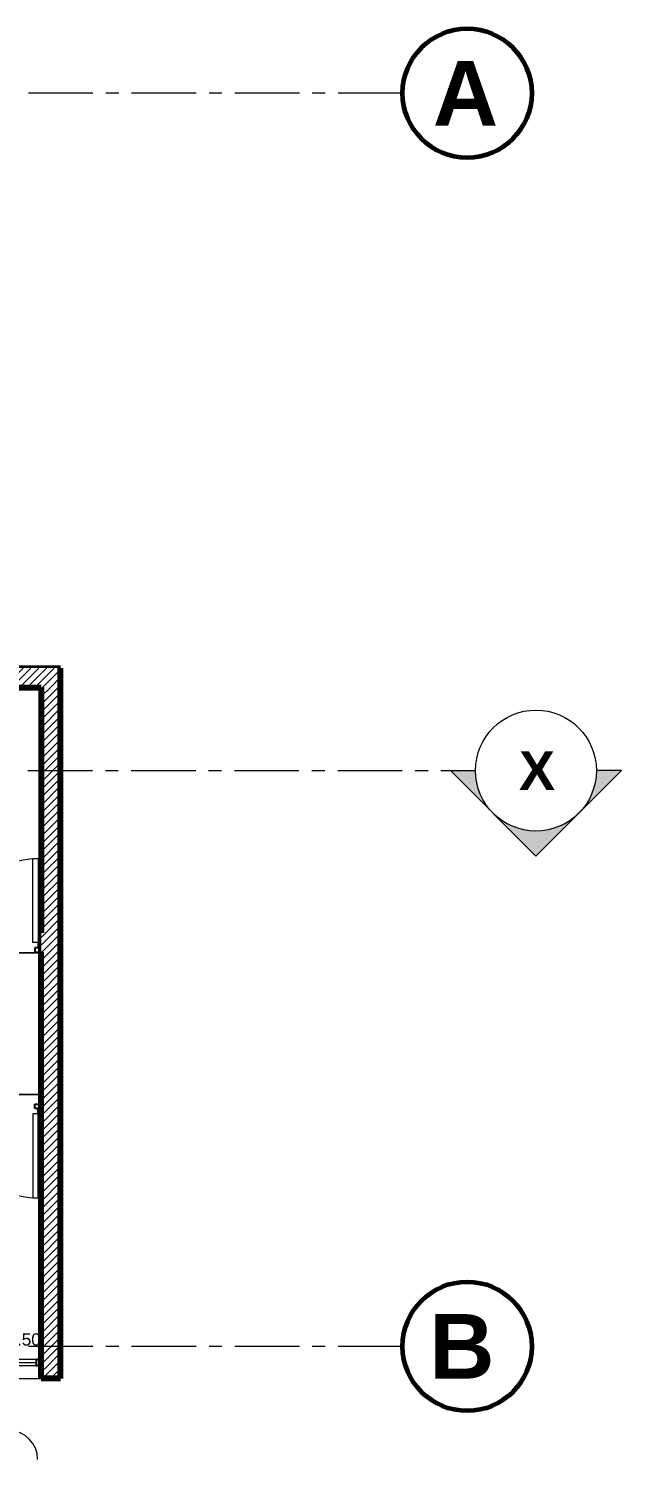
# Model space of a CAD drawing. Header units: inches. Extents: x -38 to 5698, y -33 to 92.
# Drawn here: x 330.17 to 334.77, y 29.08 to 40.15 of the extents above; entities that cross this region are included whole.
import ezdxf

# ---------------------------------------------------------------- set-up
doc = ezdxf.new("R2010")
doc.units = ezdxf.units.IN
doc.header["$MEASUREMENT"] = 0
doc.set_wipeout_variables(frame=1)
doc.linetypes.add('Punto & Raya', pattern=[0.65, 0.5, -0.075, 0, -0.075])
doc.linetypes.add('Wipeout_Contour', pattern=[1, 0, -1])
for name, color, linetype in [('02 _ ARQ _ ALB _ Ejes Generales', 7, 'Continuous'), ('02 _ ARQ _ ZON _ Espacio.3D', 7, 'Continuous'), ('08 _ STR _ EXT _ 07 Losa Aligerada', 7, 'Continuous'), ('Estructura - 04 MURO', 7, 'Continuous'), ('Marcador - Secciones', 251, 'Continuous')]:
    doc.layers.add(name, color=color, linetype=linetype)
doc.styles.add('Estilo_Generado_1', font='swisseb.ttf')
doc.styles.add('Estilo_Generado_4', font='swisse.ttf')
pattern_1 = [(45, (277.50004, 6e-09), (-0.030052038, 0.030052038), [])]

msp = doc.modelspace()

# ---------------------------------------------------------------- hatches: boundary and pattern name
at = {"layer": 'Marcador - Secciones', "linetype": 'Continuous', "lineweight": 13}
for points in [[(333.44, 34.407), (333.772, 34.075, -0.198912), (333.634, 34.407)], [(334.765, 34.407), (334.571, 34.407, -0.198912), (334.434, 34.075)], [(334.434, 34.075, -0.414214), (333.772, 34.075), (334.103, 33.744)]]:
    msp.add_hatch(color=7, dxfattribs=at).paths.add_polyline_path(points)

# ---------------------------------------------------------------- linework, layer by layer
at = {"layer": '02 _ ARQ _ ALB _ Ejes Generales', "color": 251, "linetype": 'Punto & Raya', "lineweight": 13}
msp.add_line((333.07, 39.65), (282.345, 39.65), dxfattribs=at)
at = {"layer": '02 _ ARQ _ ALB _ Ejes Generales', "color": 7, "linetype": 'Continuous', "lineweight": 60}
for centre in [(333.57, 39.65), (333.57, 29.95)]:
    msp.add_circle(centre, 0.5, dxfattribs=at)
at = {"layer": '02 _ ARQ _ ZON _ Espacio.3D', "color": 254, "linetype": 'Continuous', "lineweight": 0, "flags": 128}
msp.add_lwpolyline([(322.07, 31), (322.07, 29.7), (328.07, 29.7), (328.07, 30.2), (328.57, 30.2), (328.57, 30.7), (328.92, 30.7), (328.92, 31.899), (330.27, 31.899), (330.27, 32.996), (328.92, 32.996), (328.92, 36.346), (321.57, 36.346), (321.57, 39.4), (321.17, 39.4), (321.17, 39.75), (317.27, 39.75), (317.27, 29.75), (320.97, 29.75), (320.97, 30.2), (321.57, 30.2), (321.57, 31)], close=True, dxfattribs=at)
at = {"layer": '02 _ ARQ _ ZON _ Espacio.3D', "color": 9, "linetype": 'Continuous', "lineweight": 5, "flags": 128}
for points in [[(329.07, 33.146), (329.57, 33.146), (329.569, 32.996), (330.27, 32.996), (330.27, 35.05), (329.07, 35.05)], [(329.07, 29.85), (330.27, 29.85), (330.27, 31.899), (329.57, 31.899), (329.57, 31.749), (329.07, 31.749)]]:
    msp.add_lwpolyline(points, close=True, dxfattribs=at)
at = {"layer": '08 _ STR _ EXT _ 07 Losa Aligerada', "color": 254, "linetype": 'Continuous', "lineweight": 18, "flags": 128}
msp.add_lwpolyline([(330.42, 29.7), (330.42, 35.2), (329.07, 35.2), (329.07, 29.7)], close=True, dxfattribs=at)
at = {"layer": 'Estructura - 04 MURO', "color": 165, "linetype": 'Continuous', "lineweight": 15}
for p, q in [((330.205, 33.075), (330.205, 33.725)), ((330.205, 33.725), (330.245, 33.725)), ((330.245, 33.725), (330.245, 33.075)), ((330.245, 33.075), (330.205, 33.075)), ((330.245, 31.75), (330.205, 31.75)), ((330.205, 31.75), (330.205, 31.1)), ((330.245, 31.1), (330.245, 31.75)), ((330.205, 31.1), (330.245, 31.1))]:
    msp.add_line(p, q, dxfattribs=at)
at = {"layer": 'Estructura - 04 MURO', "color": 7, "linetype": 'Continuous', "lineweight": 80}
msp.add_line((330.27, 33), (330.27, 33.15), dxfattribs=at)
at = {"layer": 'Estructura - 04 MURO', "color": 165, "linetype": 'Continuous', "lineweight": 25}
for p, q in [((330.245, 33.035), (330.22, 33.035)), ((330.22, 33.035), (330.22, 33)), ((330.27, 33.075), (330.245, 33.075)), ((330.245, 33.075), (330.245, 33.035)), ((330.27, 33), (330.27, 33.075)), ((330.22, 33), (330.27, 33)), ((330.22, 31.79), (330.22, 31.825)), ((330.22, 31.825), (330.27, 31.825)), ((330.245, 31.79), (330.22, 31.79)), ((330.245, 31.75), (330.245, 31.79)), ((330.27, 31.825), (330.27, 31.75)), ((330.27, 31.75), (330.245, 31.75))]:
    msp.add_line(p, q, dxfattribs=at)
at = {"layer": 'Estructura - 04 MURO', "color": 7, "linetype": 'Continuous', "lineweight": 80, "flags": 128}
msp.add_lwpolyline([(328.92, 35.2), (330.42, 35.2)], dxfattribs=at)
at = {"layer": 'Estructura - 04 MURO', "color": 251, "linetype": 'Continuous', "lineweight": 13, "flags": 128}
msp.add_lwpolyline([(330.242, 29.075, 1), (329.798, 29.075)], format="xyb", dxfattribs=at)
at = {"layer": 'Estructura - 04 MURO', "color": 175, "linetype": 'Continuous', "lineweight": 15}
for centre, start, end in [((330.245, 33.075), 90, 180), ((330.245, 31.75), 180, 270)]:
    msp.add_arc(centre, 0.65, start, end, dxfattribs=at)
at = {"layer": 'Marcador - Secciones', "color": 7, "linetype": 'Continuous', "lineweight": 13}
msp.add_line((334.103, 33.744), (333.44, 34.407), dxfattribs=at)
at = {"layer": 'Marcador - Secciones', "color": 7, "linetype": 'Continuous', "lineweight": 13, "flags": 128}
for points in [[(333.44, 34.407), (333.634, 34.407, 0.198912)], [(334.434, 34.075), (334.765, 34.407), (334.571, 34.407, -0.198912)]]:
    msp.add_lwpolyline(points, format="xyb", dxfattribs=at)
msp.add_lwpolyline([(334.103, 33.744), (334.434, 34.075)], dxfattribs=at)
at = {"layer": 'Marcador - Secciones', "color": 7, "linetype": 'Continuous', "lineweight": 13}
msp.add_circle((334.103, 34.407), 0.468, dxfattribs=at)

# ---------------------------------------------------------------- texts
at = {"layer": '02 _ ARQ _ ALB _ Ejes Generales', "color": 7, "lineweight": 30, "char_height": 0.5, "attachment_point": 1, "style": 'Estilo_Generado_1'}
for s, insert in [('\\A1;{\\pql;\\pt0;\\fSwis721 Ex BT|b1|i0|c0|p34;A}', (333.305, 39.9)), ('\\A1;{\\pql;\\pt0;\\fSwis721 Ex BT|b1|i0|c0|p34;B}', (333.277, 30.2))]:
    msp.add_mtext(s, dxfattribs=dict(at, insert=insert))
at = {"layer": 'Marcador - Secciones', "color": 5, "lineweight": 25, "insert": (334.251, 34.257), "char_height": 0.3, "attachment_point": 9, "style": 'Estilo_Generado_1'}
msp.add_mtext('\\A1;{\\pqr;\\pt0;\\fSwis721 Ex BT|b1|i0|c0|p34;X}', dxfattribs=at)

# ---------------------------------------------------------------- next in the draw order: wipeouts: each hides what was drawn before it
at = {"color": 254, "linetype": 'Wipeout_Contour', "lineweight": 0, "ltscale": 7395.383937}
msp.add_wipeout([(330.27, 35.05), (330.42, 35.05), (330.42, 35.2)], dxfattribs=at).dxf.layer = 'Estructura - 04 MURO'
at = {"color": 254, "linetype": 'Wipeout_Contour', "lineweight": 0, "ltscale": 7396.023821}
msp.add_wipeout([(330.27, 29.85), (330.27, 29.7), (330.42, 29.7)], dxfattribs=at).dxf.layer = 'Estructura - 04 MURO'

# ---------------------------------------------------------------- next in the draw order: hatches: boundary and pattern name
at = {"layer": 'Estructura - 04 MURO', "linetype": 'Continuous', "lineweight": 5}
h = msp.add_hatch(dxfattribs=at)
h.set_pattern_fill('LADRILLO_COMÚN_0002', color=252, style=0, pattern_type=2)
h.set_pattern_definition(pattern_1)
h.paths.add_polyline_path([(330.27, 35.05), (330.42, 35.05), (330.42, 35.2)])
h = msp.add_hatch(dxfattribs=at)
h.set_pattern_fill('LADRILLO_COMÚN_0002', color=252, style=0, pattern_type=2)
h.set_pattern_definition(pattern_1)
h.paths.add_polyline_path([(330.27, 29.85), (330.27, 29.7), (330.42, 29.7)])

# ---------------------------------------------------------------- next in the draw order: wipeouts: each hides what was drawn before it
at = {"color": 254, "linetype": 'Wipeout_Contour', "lineweight": 0, "ltscale": 7396.250236}
msp.add_wipeout([(330.27, 35.05), (330.42, 35.2), (330.27, 35.2)], dxfattribs=at).dxf.layer = 'Estructura - 04 MURO'
at = {"color": 254, "linetype": 'Wipeout_Contour', "lineweight": 0, "ltscale": 7395.187772}
msp.add_wipeout([(330.27, 29.85), (330.42, 29.7), (330.42, 29.85)], dxfattribs=at).dxf.layer = 'Estructura - 04 MURO'

# ---------------------------------------------------------------- next in the draw order: hatches: boundary and pattern name
at = {"layer": 'Estructura - 04 MURO', "linetype": 'Continuous', "lineweight": 5}
h = msp.add_hatch(dxfattribs=at)
h.set_pattern_fill('LADRILLO_COMÚN_0002', color=252, style=0, pattern_type=2)
h.set_pattern_definition(pattern_1)
h.paths.add_polyline_path([(330.27, 35.05), (330.42, 35.2), (330.27, 35.2)])
h = msp.add_hatch(dxfattribs=at)
h.set_pattern_fill('LADRILLO_COMÚN_0002', color=252, style=0, pattern_type=2)
h.set_pattern_definition(pattern_1)
h.paths.add_polyline_path([(330.27, 29.85), (330.42, 29.7), (330.42, 29.85)])

# ---------------------------------------------------------------- next in the draw order: linework, layer by layer
at = {"layer": 'Estructura - 04 MURO', "color": 165, "linetype": 'Continuous', "lineweight": 15}
msp.add_line((329.77, 29.7), (330.27, 29.7), dxfattribs=at)
at = {"layer": 'Estructura - 04 MURO', "color": 7, "linetype": 'Continuous', "lineweight": 80, "flags": 128}
msp.add_lwpolyline([(330.42, 29.7), (330.27, 29.7)], dxfattribs=at)

# ---------------------------------------------------------------- next in the draw order: wipeouts: each hides what was drawn before it
at = {"color": 254, "linetype": 'Wipeout_Contour', "lineweight": 0, "ltscale": 9858.389821}
msp.add_wipeout([(329.07, 35.05), (330.27, 35.05), (330.27, 35.2), (329.07, 35.2)], dxfattribs=at).dxf.layer = 'Estructura - 04 MURO'

# ---------------------------------------------------------------- next in the draw order: hatches: boundary and pattern name
at = {"layer": 'Estructura - 04 MURO', "linetype": 'Continuous', "lineweight": 5}
h = msp.add_hatch(dxfattribs=at)
h.set_pattern_fill('LADRILLO_COMÚN_0002', color=252, style=0, pattern_type=2)
h.set_pattern_definition(pattern_1)
h.paths.add_polyline_path([(329.07, 35.05), (330.27, 35.05), (330.27, 35.2), (329.07, 35.2)])

# ---------------------------------------------------------------- next in the draw order: linework, layer by layer
at = {"layer": 'Estructura - 04 MURO', "color": 7, "linetype": 'Continuous', "lineweight": 80, "flags": 128}
msp.add_lwpolyline([(329.07, 35.05), (330.27, 35.05)], dxfattribs=at)

# ---------------------------------------------------------------- next in the draw order: wipeouts: each hides what was drawn before it
at = {"color": 254, "linetype": 'Wipeout_Contour', "lineweight": 0, "ltscale": 9860.948256}
msp.add_wipeout([(330.27, 35.05), (330.27, 29.85), (330.42, 29.85), (330.42, 35.05)], dxfattribs=at).dxf.layer = 'Estructura - 04 MURO'

# ---------------------------------------------------------------- next in the draw order: hatches: boundary and pattern name
at = {"layer": 'Estructura - 04 MURO', "linetype": 'Continuous', "lineweight": 5}
h = msp.add_hatch(dxfattribs=at)
h.set_pattern_fill('LADRILLO_COMÚN_0002', color=252, style=0, pattern_type=2)
h.set_pattern_definition(pattern_1)
h.paths.add_polyline_path([(330.27, 35.05), (330.27, 29.85), (330.42, 29.85), (330.42, 35.05)])

# ---------------------------------------------------------------- next in the draw order: linework, layer by layer
at = {"layer": '02 _ ARQ _ ALB _ Ejes Generales', "color": 251, "linetype": 'Punto & Raya', "lineweight": 13}
msp.add_line((333.07, 29.95), (282.345, 29.95), dxfattribs=at)
at = {"layer": 'Estructura - 04 MURO', "color": 7, "linetype": 'Continuous', "lineweight": 80}
msp.add_line((330.27, 29.7), (330.27, 33), dxfattribs=at)
at = {"layer": 'Estructura - 04 MURO', "color": 165, "linetype": 'Continuous', "lineweight": 15}
for p, q in [((329.77, 29.85), (330.27, 29.85)), ((329.959, 29.825), (330.233, 29.825)), ((330.233, 29.8), (329.959, 29.8))]:
    msp.add_line(p, q, dxfattribs=at)
at = {"layer": 'Estructura - 04 MURO', "color": 165, "linetype": 'Continuous', "lineweight": 25}
for p, q in [((330.233, 29.8), (330.233, 29.85)), ((330.233, 29.85), (330.27, 29.85)), ((330.27, 29.8), (330.233, 29.8))]:
    msp.add_line(p, q, dxfattribs=at)
at = {"layer": 'Estructura - 04 MURO', "color": 7, "linetype": 'Continuous', "lineweight": 80, "flags": 128}
for points in [[(330.42, 29.7), (330.42, 35.2)], [(330.27, 35.05), (330.27, 33.15)]]:
    msp.add_lwpolyline(points, dxfattribs=at)
at = {"layer": 'Marcador - Secciones', "color": 251, "linetype": 'Punto & Raya', "lineweight": 13}
msp.add_line((282.167, 34.407), (333.44, 34.407), dxfattribs=at)

# ---------------------------------------------------------------- next in the draw order: texts
at = {"layer": 'Estructura - 04 MURO', "color": 251, "lineweight": 25, "insert": (329.691, 29.928), "char_height": 0.095, "attachment_point": 7, "style": 'Estilo_Generado_4'}
msp.add_mtext('\\A1;{\\pql;\\pt0;\\fSwis721 Ex BT|b0|i0|c0|p34;ALF: 2.50\\fSwis721 Ex BT|b0|i0|c0|p34;\\A1{\\H.66x;\\S^  ;}\\fSwis721 Ex BT|b0|i0|c0|p34;\\fSwis721 Ex BT|b0|i0|c0|p34;}', dxfattribs=at)

doc.saveas('drawing.dxf')
